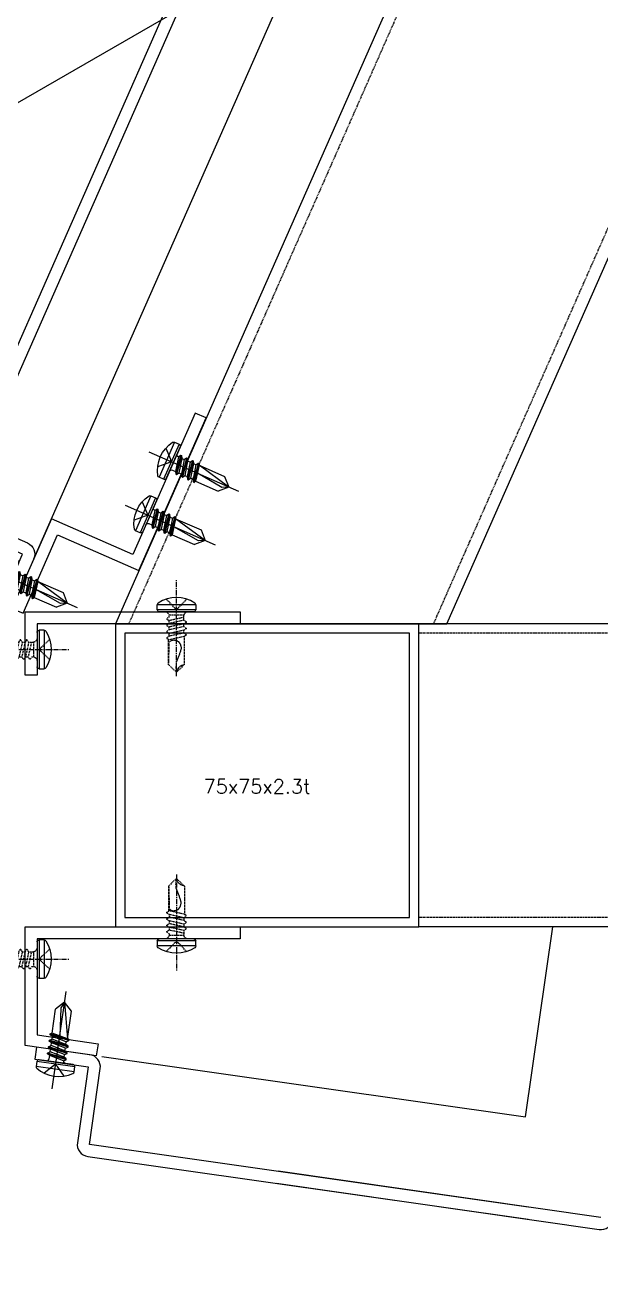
# Model space of a CAD drawing. Extents: x -3378 to 102197, y -3799 to 48702.
# Drawn here: x 81264.7 to 81407.2, y 27887.7 to 28197.1 of the extents above; entities that cross this region are included whole.
import ezdxf

# ---------------------------------------------------------------- set-up
doc = ezdxf.new("R2010")
doc.units = 0
doc.linetypes.add('CENTER', pattern=[2, 1.25, -0.25, 0.25, -0.25])
doc.linetypes.add('HIDDEN', pattern=[0.375, 0.25, -0.125])
for name, color, linetype in [('BCM-draft', 252, 'Continuous'), ('BCM-SIL', 8, 'Continuous'), ('CL', 14, 'CENTER'), ('GM_SECT_15', 15, 'Continuous'), ('HIDDEN', 9, 'HIDDEN'), ('REFL', 8, 'Continuous'), ('視覺模型鋁擠型暫替', 4, 'Continuous'), ('視覺模型鋁擠型暫替材質文字', 1, 'Continuous'), ('金屬面材 METAL PANEL', 2, 'Continuous')]:
    doc.layers.add(name, color=color, linetype=linetype)
doc.layers.add('不顯示', color=254, linetype='Continuous', plot=False)
doc.styles.add('DIM', font='simplex.shx', dxfattribs={"bigfont": 'chineset.shx'})

# ---------------------------------------------------------------- blocks, each defined once
blk = doc.blocks.new('A$C19CB1797')
at = {"layer": 'BCM-SIL'}
for p, q in [((8.28, 24.29, 0), (8.28, 0, 0)), ((3.53, 19.39, 0), (13.03, 19.39, 0)), ((3.53, 18.16, 0), (13.03, 18.16, 0)), ((6.49, 17.06, 0), (5.88, 16.71, 0)), ((5.88, 16.71, 0), (10.68, 15.91, 0)), ((5.88, 16.71, 0), (5.88, 16.51, 0)), ((5.88, 16.51, 0), (10.68, 15.72, 0)), ((5.88, 16.51, 0), (6.49, 16.16, 0)), ((6.49, 15.47, 0), (5.88, 15.12, 0)), ((6.49, 17.06, 0), (10.07, 16.26, 0)), ((6.49, 16.16, 0), (10.07, 15.36, 0)), ((6.49, 16.16, 0), (6.49, 15.47, 0)), ((6.49, 15.47, 0), (10.07, 14.68, 0)), ((10.07, 17.06, 0), (10.07, 16.26, 0)), ((10.07, 17.06, 0), (10.07, 16.26, 0)), ((10.07, 16.26, 0), (10.68, 15.91, 0)), ((10.68, 15.72, 0), (10.07, 15.36, 0)), ((10.68, 15.91, 0), (10.68, 15.72, 0)), ((5.88, 15.12, 0), (10.68, 14.32, 0)), ((5.88, 15.12, 0), (5.88, 14.92, 0)), ((5.88, 14.92, 0), (10.68, 14.13, 0)), ((5.88, 14.92, 0), (6.49, 14.57, 0)), ((6.49, 13.88, 0), (5.88, 13.53, 0)), ((5.88, 13.53, 0), (10.68, 12.74, 0)), ((5.88, 13.53, 0), (5.88, 13.33, 0)), ((5.88, 13.33, 0), (10.68, 12.54, 0)), ((5.88, 13.33, 0), (6.49, 12.98, 0)), ((6.49, 14.57, 0), (10.07, 13.78, 0)), ((6.49, 14.57, 0), (6.49, 13.88, 0)), ((6.49, 13.88, 0), (10.07, 13.09, 0)), ((6.49, 12.98, 0), (10.07, 12.19, 0)), ((6.49, 12.98, 0), (6.49, 12.3, 0)), ((10.07, 15.36, 0), (10.07, 14.68, 0)), ((10.07, 14.68, 0), (10.68, 14.32, 0)), ((10.68, 14.13, 0), (10.07, 13.78, 0)), ((10.07, 13.78, 0), (10.07, 13.09, 0)), ((10.07, 13.09, 0), (10.68, 12.74, 0)), ((10.68, 12.54, 0), (10.07, 12.19, 0)), ((10.68, 14.32, 0), (10.68, 14.13, 0)), ((10.68, 12.74, 0), (10.68, 12.54, 0)), ((6.49, 12.3, 0), (5.88, 11.94, 0)), ((5.88, 11.94, 0), (10.68, 11.15, 0)), ((5.88, 11.94, 0), (5.88, 11.75, 0)), ((5.88, 11.75, 0), (10.68, 10.95, 0)), ((5.88, 11.75, 0), (6.28, 11.52, 0)), ((8.28, 2.66, 0), (6.28, 11.52, 0)), ((6.28, 11.52, 0), (6.28, 4.66, 0)), ((6.28, 11.52, 0), (10.28, 10.72, 0)), ((6.49, 12.3, 0), (10.07, 11.5, 0)), ((9.03, 4.16, 0), (8.28, 11.12, 0)), ((10.07, 12.19, 0), (10.07, 11.5, 0)), ((10.07, 11.5, 0), (10.68, 11.15, 0)), ((10.68, 10.95, 0), (10.28, 10.72, 0)), ((10.28, 10.72, 0), (10.28, 4.66, 0)), ((10.68, 11.15, 0), (10.68, 10.95, 0)), ((6.28, 4.66, 0), (8.28, 2.66, 0)), ((8.28, 2.66, 0), (10.28, 4.66, 0)), ((8.28, 2.66, 0), (9.03, 4.16, 0))]:
    blk.add_line(p, q, dxfattribs=at)
at = {"layer": 'BCM-SIL', "elevation": 0}
blk.add_lwpolyline([(12.8, 19.81, 0.297439), (3.75, 19.81, 0.253368), (3.53, 19.39), (3.53, 18.16, 0.414214), (4.03, 17.66), (12.53, 17.66, 0.414214), (13.03, 18.16), (13.03, 19.39, 0.253368)], format="xyb", close=True, dxfattribs=at)
at = {"layer": 'BCM-SIL', "ltscale": 0.1, "elevation": 0}
blk.add_lwpolyline([(5.78, 20.77), (7.8, 18.64, 0.205918), (8.28, 18.43, 0.205918), (8.75, 18.64), (10.78, 20.77)], format="xyb", dxfattribs=at)
at = {"layer": 'BCM-SIL'}
for centre, start, end in [((5.89, 17.06, 0), 0, 90), ((10.67, 17.06, 0), 90, 180)]:
    blk.add_arc(centre, 0.6, start, end, dxfattribs=at)
blk = doc.blocks.new('*U141')
for p, q in [((-4.75, 0.5), (-4.75, 1.74)), ((4.25, 0), (-4.25, 0)), ((4.75, 1.74), (4.75, 0.5))]:
    blk.add_line(p, q)
for centre, radius, start, end in [((0, -4.78), 8.28, 56.8709, 123.1291), ((-4.25, 1.74), 0.5, 123.1291, 180), ((-4.25, 0.5), 0.5, 180, 270), ((4.25, 0.5), 0.5, 270, 360), ((4.25, 1.74), 0.5, 360, 56.8709)]:
    blk.add_arc(centre, radius, start, end)
at = {"layer": 'CL'}
blk.add_line((0, -15.95), (0, 7.97), dxfattribs=at)
at = {"layer": 'HIDDEN'}
for p, q in [((-0.48, 0.98), (-2.5, 3.11)), ((2.5, 3.11), (0.48, 0.98)), ((-1.8, -1.31), (-2.4, -1.66)), ((-2.4, -1.66), (-2.4, -1.85)), ((-2.4, -1.85), (-1.8, -2.2)), ((-1.8, -2.89), (-2.4, -3.24)), ((1.8, -0.87), (-1.8, -0.87)), ((1.8, -1.41), (-1.8, -2.2)), ((1.8, -2.1), (-1.8, -2.89)), ((-1.8, -2.89), (-1.8, -2.2)), ((1.8, -2.99), (-1.8, -3.78)), ((1.8, -2.1), (2.4, -2.45)), ((2.4, -2.65), (1.8, -2.99)), ((1.8, -3.69), (1.8, -2.99)), ((2.4, -2.45), (2.4, -2.65)), ((-2.4, -3.24), (-2.4, -3.44)), ((-2.4, -3.44), (-1.8, -3.78)), ((-1.8, -4.48), (-2.4, -4.82)), ((-2.4, -4.82), (-2.4, -5.02)), ((-2.4, -5.02), (-1.8, -5.36)), ((-1.8, -6.06), (-2.4, -6.4)), ((1.8, -3.69), (-1.8, -4.48)), ((-1.8, -4.48), (-1.8, -3.78)), ((1.8, -4.57), (-1.8, -5.37)), ((1.8, -5.27), (-1.8, -6.06)), ((-1.8, -6.06), (-1.8, -5.36)), ((1.8, -6.16), (-1.8, -6.95)), ((1.8, -3.68), (2.4, -4.03)), ((2.4, -4.23), (1.8, -4.57)), ((1.8, -5.27), (1.8, -4.57)), ((1.8, -5.27), (2.4, -5.61)), ((2.4, -5.81), (1.8, -6.16)), ((1.94, -13.06), (1.94, -6.08)), ((2.4, -4.03), (2.4, -4.23)), ((2.4, -5.61), (2.4, -5.81)), ((-2.4, -6.4), (-2.4, -6.6)), ((-2.4, -6.6), (-1.8, -6.95)), ((-1.94, -13.11), (-1.94, -6.87)), ((-1.94, -13.11), (-1.77, -7.41)), ((0, -15), (-1.94, -13.11)), ((1.94, -13.06), (0, -15))]:
    blk.add_line(p, q, dxfattribs=at)
for points in [[(-1.8, -1.31), (-1.8, -0.87)], [(1.8, -2.1), (1.8, -0.87)], [(-1.77, -7.41), (-1.58, -7.28), (-1.31, -7.14), (-1.07, -7.05), (-0.86, -7), (-0.67, -6.99), (-0.5, -7.01), (-0.35, -7.04), (-0.2, -7.07), (-0.07, -7.11), (0.06, -7.16), (0.17, -7.21), (0.28, -7.27), (0.38, -7.33), (0.46, -7.39), (0.54, -7.46), (0.61, -7.53), (0.67, -7.61), (0.73, -7.69), (0.78, -7.77), (0.83, -7.86), (0.87, -7.94), (0.91, -8.03), (0.95, -8.13), (0.99, -8.22), (1.03, -8.32), (1.06, -8.42), (1.09, -8.53), (1.11, -8.64), (1.13, -8.76), (1.14, -8.88), (1.14, -9.01), (1.12, -9.16), (1.1, -9.31), (1.07, -9.46), (1.02, -9.63), (0.97, -9.8), (0.91, -9.97), (0.85, -10.16), (0.78, -10.34), (0.71, -10.53), (0.63, -10.72), (0.56, -10.92), (0.48, -11.12), (0.4, -11.32), (0.32, -11.52), (0.23, -11.72), (0.16, -11.92), (0.08, -12.13), (0.01, -12.35), (-0.05, -12.62), (-0.1, -12.94), (-0.12, -13.35), (-0.13, -13.85), (-0.11, -14.48), (0, -15)], [(1.94, -13.06), (1.83, -13.13), (1.33, -13.33), (0.96, -13.51), (0.69, -13.69), (0.48, -13.89), (0.3, -14.14), (0.14, -14.46), (0, -15)]]:
    blk.add_lwpolyline(points, dxfattribs=at)
for centre, radius, start, end in [((-2.96, -1.21), 1.21, 15.9838, 91.9974), ((0, 1.43), 0.66, 223.4575, 270), ((0, 1.43), 0.66, 270, 316.5425), ((2.96, -1.21), 1.21, 88.0026, 164.0162)]:
    blk.add_arc(centre, radius, start, end, dxfattribs=at)
at = {"layer": 'REFL'}
for p, q in [((4.75, 1.74), (-4.75, 1.74)), ((4.75, 0.5), (-4.75, 0.5))]:
    blk.add_line(p, q, dxfattribs=at)
blk = doc.blocks.new('75x75x2.3t')
at = {"layer": 'GM_SECT_15'}
for points in [[(0, -75), (75, -75), (75, 0), (0, 0)], [(2.3, -72.7), (72.7, -72.7), (72.7, -2.3), (2.3, -2.3)]]:
    blk.add_lwpolyline(points, close=True, dxfattribs=at)
at = {"layer": '不顯示', "linetype": 'Continuous', "insert": (21.79, -38.48), "char_height": 3.5, "attachment_point": 1, "style": 'DIM'}
blk.add_mtext_dynamic_manual_height_columns('75x75x2.3t', width=3.4858, gutter_width=17.5, heights=[0], dxfattribs=at)
blk = doc.blocks.new('外懸包板斷面')
at = {"layer": '視覺模型鋁擠型暫替', "linetype": 'Continuous'}
for p, q in [((484.11, 1049.72), (75.38, 122.06)), ((157.33, 122.06), (535.11, 979.47)), ((75.38, 122.06), (157.33, 122.06)), ((536.31, 122.06), (150.38, 122.06)), ((536.31, 47.06), (150.38, 47.06))]:
    blk.add_line(p, q, dxfattribs=at)
at = {"layer": '視覺模型鋁擠型暫替', "color": 4, "linetype": 'HIDDEN'}
for p, q in [((486.15, 1046.91), (78.65, 122.06)), ((154.05, 122.06), (533.07, 982.28)), ((78.65, 122.06), (154.05, 122.06))]:
    blk.add_line(p, q, dxfattribs=at)
at = {"layer": '視覺模型鋁擠型暫替', "linetype": 'HIDDEN'}
for p, q in [((536.31, 119.76), (150.38, 119.76)), ((536.31, 49.36), (150.38, 49.36))]:
    blk.add_line(p, q, dxfattribs=at)
at = {"layer": '視覺模型鋁擠型暫替', "linetype": 'Continuous'}
for points in [[(52.51, 124.69), (61.07, 144.13), (81.19, 135.28), (97.83, 173.03), (95.06, 174.25), (79.65, 139.23), (59.53, 148.09), (49.76, 125.89)], [(70.64, 15.17), (53, 17.69), (53, 47.06), (106.19, 47.06), (106.19, 44.06), (56, 44.06), (56, 20.29), (71.06, 18.14)]]:
    blk.add_lwpolyline(points, close=True, dxfattribs=at)
blk.add_lwpolyline([(106.19, 122.06), (56, 122.06), (56, 109.36), (53, 109.36), (53, 125.06), (106.19, 125.06), (106.19, 122.06)], dxfattribs=at)
at = {"layer": '金屬面材 METAL PANEL'}
for p, q in [((176.8, 0.02), (183.54, 47.06)), ((72.03, 14.97), (176.8, 0.02))]:
    blk.add_line(p, q, dxfattribs=at)
for points in [[(55.15, 138.13), (466.98, 1072.91), (617.53, 1088.23)], [(195.47, -24.87), (115.62, -13.44)]]:
    blk.add_lwpolyline(points, dxfattribs=at)
for points in [[(130.37, 363.54), (36.22, 149.74), (53.61, 142.08, -0.414214), (55.15, 138.13), (49.76, 125.89), (47.02, 127.1), (52.4, 139.34), (35.02, 146.99, -0.414214), (33.48, 150.95), (127.62, 364.75)], [(115.19, -16.41), (195.04, -27.84, 0.414214), (198.43, -25.29), (207.22, 36.08)], [(177.49, -22.3), (68.92, -6.81), (71.61, 12, 0.414214), (69.06, 15.4), (55.83, 17.29), (55.41, 14.32), (68.64, 12.43), (65.95, -6.38, 0.414214), (68.5, -9.78), (177.49, -25.33)]]:
    blk.add_lwpolyline(points, format="xyb", dxfattribs=at)
at = {"layer": 'BCM-draft'}
blk.add_blockref('*U141', (90.47, 125.06), dxfattribs=at)
at = {"layer": 'BCM-draft', "xscale": -1}
for p, rotation in [((56, 115.71), 270), ((90.47, 44.06), 180), ((56, 39.08), 270)]:
    blk.add_blockref('*U141', p, dxfattribs=dict(at, rotation=rotation))
at = {"layer": 'BCM-SIL', "xscale": -1, "rotation": 66.23453969608768}
for p in [(109.16, 162.44, 0), (103.33, 149.2, 0), (69.21, 133.68, 0)]:
    blk.add_blockref('A$C19CB1797', p, dxfattribs=at)
at = {"layer": 'BCM-SIL', "rotation": 171.8758984555769}
blk.add_blockref('A$C19CB1797', (71.37, 29.88, 0), dxfattribs=at)
at = {"layer": '視覺模型鋁擠型暫替材質文字', "linetype": 'Continuous', "rotation": 359.9999972778685}
blk.add_blockref('75x75x2.3t', (75.38, 122.06), dxfattribs=at)

msp = doc.modelspace()

# ---------------------------------------------------------------- linework, layer by layer
at = {"layer": '視覺模型鋁擠型暫替', "linetype": 'Continuous'}
msp.add_line((82028.302, 28619.707), (80760.353, 27887.656), dxfattribs=at)

# ---------------------------------------------------------------- block references
at = {"layer": '金屬面材 METAL PANEL'}
msp.add_blockref('外懸包板斷面', (81211.701, 27926.773, 0), dxfattribs=at)

doc.saveas('drawing.dxf')
